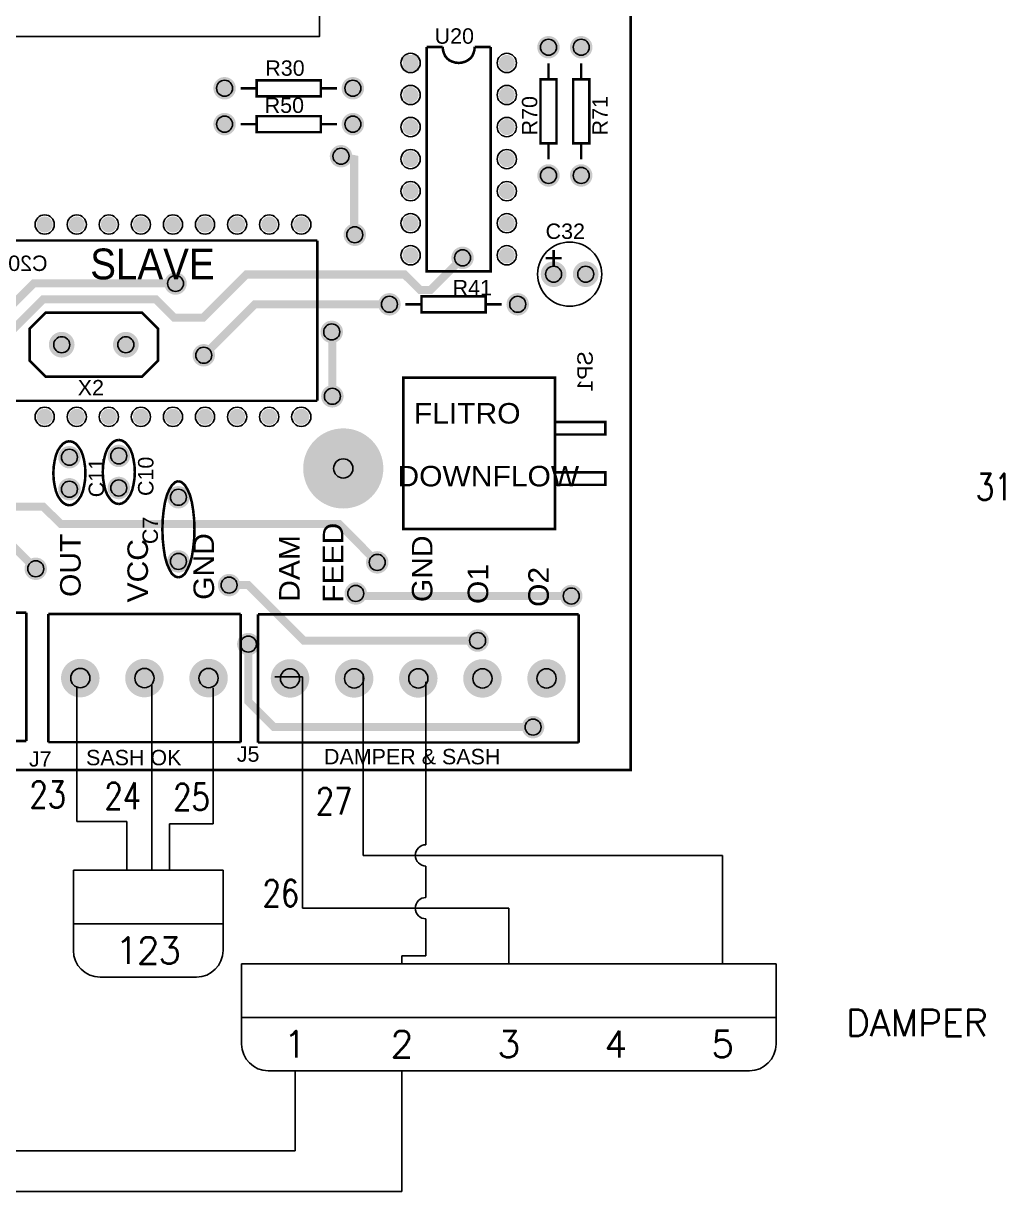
# Model space of a CAD drawing. Header units: inches. Extents: x 15 to 148, y 10 to 111.
# Drawn here: x 138.56 to 143.1, y 98.65 to 104.12 of the extents above; entities that cross this region are included whole.
import ezdxf
from ezdxf.enums import TextEntityAlignment as Align

# ---------------------------------------------------------------- set-up
doc = ezdxf.new("R2010")
doc.units = ezdxf.units.IN
doc.header["$MEASUREMENT"] = 0
for name, color, linetype in [('12632256', 7, 'Continuous'), ('BLK_12AWG', 7, 'Continuous'), ('MISC', 250, 'Continuous'), ('SYMS', 7, 'Continuous'), ('TAGS', 250, 'Continuous'), ('TERMS', 250, 'Continuous')]:
    doc.layers.add(name, color=color, linetype=linetype)
doc.layers.add('WIRENO', color=5, linetype='Continuous', true_color=0x0000ff)
doc.styles.add('WD', font='romans.shx')

# ---------------------------------------------------------------- blocks, each defined once
blk = doc.blocks.new('EPAD')
at = {"const_width": 0.5}
blk.add_lwpolyline([(-0.25, 0, 1), (0.25, 0, 1)], format="xyb", close=True, dxfattribs=at)
blk = doc.blocks.new('RPAD')
blk.add_trace([(-0.5, -0.5), (-0.5, 0.5), (0.5, -0.5), (0.5, 0.5)])
blk = doc.blocks.new('Tarjeta')
for points, const_width in [([(133.6854, 102.1532), (139.7294, 102.1532), (139.7294, 106.8212), (133.6854, 106.8212), (133.6854, 102.1532)], 0.008), ([(139.0934, 104.4092), (139.1434, 104.4092)], 0.008), ([(139.0934, 104.4092), (139.0934, 103.7092), (139.2934, 103.7092), (139.2934, 104.4092)], 0.008), ([(139.1934, 104.3592), (139.1834, 104.3602), (139.1734, 104.3632), (139.1644, 104.3672), (139.1574, 104.3732), (139.1514, 104.3802), (139.1474, 104.3892), (139.1444, 104.3992), (139.1434, 104.4092)], 0.008), ([(139.1934, 104.3592), (139.2034, 104.3602), (139.2134, 104.3632), (139.2214, 104.3672), (139.2294, 104.3732), (139.2354, 104.3802), (139.2394, 104.3892), (139.2424, 104.3992), (139.2434, 104.4092)], 0.008), ([(139.2434, 104.4092), (139.2934, 104.4092)], 0.008), ([(139.4734, 104.3082), (139.4734, 104.3582)], 0.008), ([(139.5754, 104.3582), (139.5754, 104.3082)], 0.008), ([(138.5634, 104.2552), (138.7634, 104.2552), (138.7634, 104.3052), (138.5634, 104.3052), (138.5634, 104.2552)], 0.008), ([(139.4484, 104.1082), (139.4984, 104.1082), (139.4984, 104.3082), (139.4484, 104.3082), (139.4484, 104.1082)], 0.008), ([(139.5504, 104.1082), (139.6004, 104.1082), (139.6004, 104.3082), (139.5504, 104.3082), (139.5504, 104.1082)], 0.008), ([(138.5634, 104.2802), (138.5134, 104.2802)], 0.008), ([(138.8134, 104.2802), (138.7634, 104.2802)], 0.008), ([(138.5134, 104.1682), (138.5634, 104.1682)], 0.008), ([(138.5634, 104.1432), (138.7634, 104.1432), (138.7634, 104.1932), (138.5634, 104.1932), (138.5634, 104.1432)], 0.008), ([(138.7634, 104.1682), (138.8134, 104.1682)], 0.008), ([(139.4734, 104.0582), (139.4734, 104.1082)], 0.008), ([(139.5754, 104.1082), (139.5754, 104.0582)], 0.008), ([(138.8264, 104.0682), (138.8674, 104.0592), (138.8674, 103.8232), (138.8694, 103.8232)], 0.025), ([(136.7524, 103.8052), (138.7524, 103.8052)], 0.008), ([(138.7524, 103.8052), (138.7524, 103.3052)], 0.008), ([(137.1554, 103.3762), (137.5244, 103.3762), (137.6554, 103.5072), (137.7824, 103.5072), (137.8984, 103.6222), (138.2484, 103.6222), (138.3064, 103.5642), (138.3964, 103.5642), (138.5314, 103.6992), (139.0244, 103.6992), (139.0724, 103.6512), (139.1054, 103.6512), (139.2054, 103.7512)], 0.025), ([(139.4894, 103.7752), (139.4894, 103.7252)], 0.008), ([(139.4644, 103.7502), (139.5144, 103.7502)], 0.008), ([(138.3104, 103.6712), (137.8684, 103.6712), (137.7694, 103.5722), (137.4774, 103.5722), (137.4334, 103.5282)], 0.025), ([(138.9774, 103.6062), (138.5574, 103.6062), (138.3984, 103.4472)], 0.025), ([(139.0774, 103.5812), (139.2774, 103.5812), (139.2774, 103.6312), (139.0774, 103.6312), (139.0774, 103.5812)], 0.008), ([(138.2054, 103.3802), (137.9054, 103.3802), (137.8554, 103.4302), (137.8554, 103.5302), (137.9054, 103.5802), (138.2054, 103.5802), (138.2554, 103.5302), (138.2554, 103.4302), (138.2054, 103.3802)], 0.008), ([(139.0274, 103.6062), (139.0774, 103.6062)], 0.008), ([(139.2774, 103.6062), (139.3274, 103.6062)], 0.008), ([(138.7994, 103.3192), (138.7994, 103.5182), (138.7974, 103.5202)], 0.025), ([(139.0204, 102.9052), (139.4934, 102.9052), (139.4934, 103.3772), (139.0204, 103.3772), (139.0204, 102.9052)], 0.008), ([(136.7524, 103.3052), (138.7524, 103.3052)], 0.008), ([(139.4934, 103.2002), (139.6504, 103.2002), (139.6504, 103.2392), (139.4934, 103.2392), (139.4934, 103.2002)], 0.008), ([(137.9794, 103.1792), (137.9694, 103.1772), (137.9594, 103.1712), (137.9514, 103.1622), (137.9434, 103.1502), (137.9374, 103.1352), (137.9334, 103.1182), (137.9304, 103.0992), (137.9294, 103.0792)], 0.008), ([(137.9794, 103.1792), (137.9894, 103.1772), (137.9994, 103.1712), (138.0074, 103.1622), (138.0154, 103.1502), (138.0214, 103.1352), (138.0254, 103.1182), (138.0284, 103.0992), (138.0294, 103.0792)], 0.008), ([(138.1334, 103.1832), (138.1234, 103.1812), (138.1134, 103.1752), (138.1054, 103.1662), (138.0974, 103.1542), (138.0914, 103.1392), (138.0874, 103.1222), (138.0844, 103.1032), (138.0834, 103.0832)], 0.008), ([(138.1334, 103.1832), (138.1434, 103.1812), (138.1534, 103.1752), (138.1614, 103.1662), (138.1694, 103.1542), (138.1754, 103.1392), (138.1794, 103.1222), (138.1824, 103.1032), (138.1834, 103.0832)], 0.008), ([(138.9394, 102.8012), (138.8204, 102.9212), (137.9524, 102.9212), (137.8974, 102.9752), (137.7354, 102.9752), (137.6214, 103.0902)], 0.025), ([(137.9794, 102.9792), (137.9694, 102.9812), (137.9594, 102.9872), (137.9514, 102.9962), (137.9434, 103.0082), (137.9374, 103.0232), (137.9334, 103.0402), (137.9304, 103.0592), (137.9294, 103.0792)], 0.008), ([(137.9794, 102.9792), (137.9894, 102.9812), (137.9994, 102.9872), (138.0074, 102.9962), (138.0154, 103.0082), (138.0214, 103.0232), (138.0254, 103.0402), (138.0284, 103.0592), (138.0294, 103.0792)], 0.008), ([(138.1334, 102.9832), (138.1234, 102.9852), (138.1134, 102.9912), (138.1054, 103.0002), (138.0974, 103.0122), (138.0914, 103.0272), (138.0874, 103.0442), (138.0844, 103.0632), (138.0834, 103.0832)], 0.008), ([(138.1334, 102.9832), (138.1434, 102.9852), (138.1534, 102.9912), (138.1614, 103.0002), (138.1694, 103.0122), (138.1754, 103.0272), (138.1794, 103.0442), (138.1824, 103.0632), (138.1834, 103.0832)], 0.008), ([(139.4934, 103.0432), (139.6504, 103.0432), (139.6504, 103.0822), (139.4934, 103.0822), (139.4934, 103.0432)], 0.008), ([(138.3194, 103.0542), (138.3144, 103.0532), (138.3094, 103.0512), (138.2994, 103.0422), (138.2914, 103.0292), (138.2834, 103.0112), (138.2774, 102.9882), (138.2734, 102.9632), (138.2704, 102.9352), (138.2694, 102.9042)], 0.008), ([(138.3194, 103.0542), (138.3244, 103.0532), (138.3294, 103.0512), (138.3394, 103.0422), (138.3474, 103.0292), (138.3554, 103.0112), (138.3614, 102.9882), (138.3654, 102.9632), (138.3684, 102.9352), (138.3694, 102.9042)], 0.008), ([(137.8744, 102.7812), (137.7544, 102.9012), (137.5764, 102.9012), (137.5084, 102.9692)], 0.025), ([(138.3194, 102.7542), (138.3094, 102.7572), (138.2994, 102.7652), (138.2914, 102.7792), (138.2834, 102.7972), (138.2774, 102.8192), (138.2734, 102.8452), (138.2704, 102.8732), (138.2694, 102.9042)], 0.008), ([(138.3194, 102.7542), (138.3294, 102.7572), (138.3394, 102.7652), (138.3474, 102.7792), (138.3554, 102.7972), (138.3614, 102.8192), (138.3654, 102.8452), (138.3684, 102.8732), (138.3694, 102.9042)], 0.008), ([(138.4774, 102.7302), (138.5374, 102.7302), (138.6504, 102.6172), (138.7104, 102.5572), (139.2524, 102.5572)], 0.025), ([(139.5444, 102.6962), (138.8804, 102.6962), (138.8724, 102.7042)], 0.025), ([(137.8454, 102.6442), (137.2454, 102.6442)], 0.008), ([(137.8454, 102.6442), (137.8454, 102.2442)], 0.008), ([(137.9134, 102.6402), (137.9134, 102.2402)], 0.008), ([(138.5134, 102.6402), (137.9134, 102.6402)], 0.008), ([(138.5134, 102.6402), (138.5134, 102.2402)], 0.008), ([(138.5674, 102.6392), (138.5674, 102.2392)], 0.008), ([(139.5674, 102.6392), (138.5674, 102.6392)], 0.008), ([(139.5674, 102.6392), (139.5674, 102.2392)], 0.008), ([(139.4254, 102.2872), (138.6174, 102.2872), (138.5374, 102.3672), (138.5374, 102.5462)], 0.025), ([(137.2454, 102.2442), (137.8454, 102.2442)], 0.008), ([(137.9134, 102.2402), (138.5134, 102.2402)], 0.008), ([(138.5674, 102.2392), (139.5674, 102.2392)], 0.008)]:
    blk.add_lwpolyline(points, dxfattribs=dict(const_width=const_width))
blk.add_lwpolyline([(136.6644, 104.4422), (138.7594, 104.4422), (138.7594, 104.7562), (136.6644, 104.7562), (136.6644, 104.4422)])
for centre, radius in [((139.4734, 104.4082), 0.025), ((139.5754, 104.4082), 0.025), ((139.0434, 104.3592), 0.03), ((139.3434, 104.3592), 0.03), ((138.4634, 104.2802), 0.025), ((138.8634, 104.2802), 0.025), ((139.0434, 104.2592), 0.03), ((139.3434, 104.2592), 0.03), ((138.4634, 104.1682), 0.025), ((138.8634, 104.1682), 0.025), ((139.0434, 104.1592), 0.03), ((139.3434, 104.1592), 0.03), ((138.8264, 104.0682), 0.025), ((139.0434, 104.0592), 0.03), ((139.3434, 104.0592), 0.03), ((139.4734, 104.0082), 0.025), ((139.5754, 104.0082), 0.025), ((139.0434, 103.9592), 0.03), ((139.3434, 103.9592), 0.03), ((137.9024, 103.8552), 0.03), ((138.0024, 103.8552), 0.03), ((138.1024, 103.8552), 0.03), ((138.2024, 103.8552), 0.03), ((138.3024, 103.8552), 0.03), ((138.4024, 103.8552), 0.03), ((138.5024, 103.8552), 0.03), ((138.6024, 103.8552), 0.03), ((138.7024, 103.8552), 0.03), ((139.0434, 103.8592), 0.03), ((139.3434, 103.8592), 0.03), ((138.8694, 103.8232), 0.025), ((139.0434, 103.7592), 0.03), ((139.2054, 103.7512), 0.025), ((139.3434, 103.7592), 0.03), ((139.4894, 103.7002), 0.025), ((139.5894, 103.7002), 0.025), ((138.3104, 103.6712), 0.025), ((138.9774, 103.6062), 0.025), ((139.3774, 103.6062), 0.025), ((138.7974, 103.5202), 0.025), ((137.9554, 103.4802), 0.025), ((138.1554, 103.4802), 0.025), ((138.3984, 103.4472), 0.025), ((138.7994, 103.3192), 0.025), ((137.9024, 103.2552), 0.03), ((138.0024, 103.2552), 0.03), ((138.1024, 103.2552), 0.03), ((138.2024, 103.2552), 0.03), ((138.3024, 103.2552), 0.03), ((138.4024, 103.2552), 0.03), ((138.5024, 103.2552), 0.03), ((138.6024, 103.2552), 0.03), ((138.7024, 103.2552), 0.03), ((137.9794, 103.1292), 0.025), ((138.1334, 103.1332), 0.025), ((138.8334, 103.0942), 0.03), ((137.9794, 103.0292), 0.025), ((138.1334, 103.0332), 0.025), ((138.3194, 103.0042), 0.025), ((138.3194, 102.8042), 0.025), ((138.9394, 102.8012), 0.025), ((137.8744, 102.7812), 0.025), ((138.4774, 102.7302), 0.025), ((138.8724, 102.7042), 0.025), ((139.5444, 102.6962), 0.025), ((138.5374, 102.5462), 0.025), ((139.2524, 102.5572), 0.025), ((138.0134, 102.4402), 0.03), ((138.2134, 102.4402), 0.03), ((138.4134, 102.4402), 0.03), ((138.6674, 102.4392), 0.03), ((138.8674, 102.4392), 0.03), ((139.0674, 102.4392), 0.03), ((139.2674, 102.4392), 0.03), ((139.4674, 102.4392), 0.03), ((139.4254, 102.2872), 0.025)]:
    blk.add_circle(centre, radius)
at = {"layer": '12632256'}
blk.add_circle((139.5394, 103.7002), 0.1, dxfattribs=at)
for p, xscale, yscale in [((139.4734, 104.4082), 0.07, 0.07), ((139.5754, 104.4082), 0.07, 0.07), ((139.3434, 104.3592), 0.05, 0.05), ((138.4634, 104.2802), 0.07, 0.07), ((138.8634, 104.2802), 0.07, 0.07), ((139.0434, 104.2592), 0.05, 0.05), ((139.3434, 104.2592), 0.05, 0.05), ((138.4634, 104.1682), 0.07, 0.07), ((138.8634, 104.1682), 0.07, 0.07), ((139.0434, 104.1592), 0.05, 0.05), ((139.3434, 104.1592), 0.05, 0.05), ((138.8264, 104.0682), 0.07, 0.07), ((139.0434, 104.0592), 0.05, 0.05), ((139.3434, 104.0592), 0.05, 0.05), ((139.4734, 104.0082), 0.07, 0.07), ((139.5754, 104.0082), 0.07, 0.07), ((139.0434, 103.9592), 0.05, 0.05), ((139.3434, 103.9592), 0.05, 0.05), ((137.9024, 103.8552), 0.05, 0.05), ((138.0024, 103.8552), 0.05, 0.05), ((138.1024, 103.8552), 0.05, 0.05), ((138.2024, 103.8552), 0.05, 0.05), ((138.3024, 103.8552), 0.05, 0.05), ((138.4024, 103.8552), 0.05, 0.05), ((138.5024, 103.8552), 0.05, 0.05), ((138.6024, 103.8552), 0.05, 0.05), ((138.7024, 103.8552), 0.05, 0.05), ((139.0434, 103.8592), 0.05, 0.05), ((139.3434, 103.8592), 0.05, 0.05), ((138.8694, 103.8232), 0.07, 0.07), ((139.0434, 103.7592), 0.05, 0.05), ((139.2054, 103.7512), 0.07, 0.07), ((139.3434, 103.7592), 0.05, 0.05), ((139.4894, 103.7002), 0.08, 0.08), ((139.5894, 103.7002), 0.08, 0.08), ((138.3104, 103.6712), 0.07, 0.07), ((138.9774, 103.6062), 0.07, 0.07), ((139.3774, 103.6062), 0.07, 0.07), ((138.7974, 103.5202), 0.07, 0.07), ((137.9554, 103.4802), 0.08, 0.08), ((138.1554, 103.4802), 0.08, 0.08), ((138.3984, 103.4472), 0.07, 0.07), ((138.7994, 103.3192), 0.07, 0.07), ((137.9024, 103.2552), 0.05, 0.05), ((138.0024, 103.2552), 0.05, 0.05), ((138.1024, 103.2552), 0.05, 0.05), ((138.2024, 103.2552), 0.05, 0.05), ((138.3024, 103.2552), 0.05, 0.05), ((138.4024, 103.2552), 0.05, 0.05), ((138.5024, 103.2552), 0.05, 0.05), ((138.6024, 103.2552), 0.05, 0.05), ((138.7024, 103.2552), 0.05, 0.05), ((138.8334, 103.0942), 0.25, 0.25), ((137.9794, 103.1292), 0.07, 0.07), ((138.1334, 103.1332), 0.07, 0.07), ((138.1334, 103.0332), 0.07, 0.07), ((137.9794, 103.0292), 0.07, 0.07), ((138.3194, 103.0042), 0.07, 0.07), ((137.8744, 102.7812), 0.07, 0.07), ((138.3194, 102.8042), 0.07, 0.07), ((138.9394, 102.8012), 0.07, 0.07), ((138.4774, 102.7302), 0.07, 0.07), ((138.8724, 102.7042), 0.07, 0.07), ((139.5444, 102.6962), 0.07, 0.07), ((138.5374, 102.5462), 0.07, 0.07), ((139.2524, 102.5572), 0.07, 0.07), ((138.0134, 102.4402), 0.12, 0.12), ((138.2134, 102.4402), 0.12, 0.12), ((138.4134, 102.4402), 0.12, 0.12), ((138.6674, 102.4392), 0.12, 0.12), ((138.8674, 102.4392), 0.12, 0.12), ((139.0674, 102.4392), 0.12, 0.12), ((139.2674, 102.4392), 0.12, 0.12), ((139.4674, 102.4392), 0.12, 0.12), ((139.4254, 102.2872), 0.07, 0.07)]:
    blk.add_blockref('EPAD', p, dxfattribs=dict(xscale=xscale, yscale=yscale))
at = {"xscale": 0.05, "yscale": 0.05, "rotation": 270}
blk.add_blockref('RPAD', (139.0434, 104.3592), dxfattribs=at)
at = {"layer": '12632256'}
for s, height, width, p in [('U20', 0.048, 1.041667, (139.1184, 104.4192)), ('R30', 0.048, 1.041667, (138.5904, 104.3192)), ('R50', 0.048, 1.041667, (138.5884, 104.2032)), ('C32', 0.048, 1.041667, (139.4644, 103.8102)), ('SLAVE', 0.096, 0.9375, (138.0444, 103.6842)), ('R41', 0.048, 1.041667, (139.1744, 103.6342)), ('X2', 0.048, 1.041667, (138.0054, 103.3222)), ('FLITRO', 0.064, 1.09375, (139.0534, 103.2342)), ('DOWNFLOW', 0.064, 1.09375, (139.0024, 103.0382)), ('J7', 0.048, 1.041667, (137.8534, 102.1642)), ('SASH OK', 0.048, 1.041667, (138.0314, 102.1682)), ('J5', 0.048, 1.041667, (138.5014, 102.1792)), ('DAMPER & SASH', 0.048, 1.041667, (138.7734, 102.1712))]:
    blk.add_text(s, height=height, dxfattribs=dict(at, width=width)).set_placement(p)
for s, height, width, p in [('R70', 0.048, 1.041667, (139.4384, 104.1332)), ('R71', 0.048, 1.041667, (139.6584, 104.1332)), ('C11', 0.048, 1.041667, (138.0874, 103.0042)), ('C10', 0.048, 1.041667, (138.2414, 103.0082)), ('C7', 0.048, 1.041667, (138.2554, 102.8582)), ('OUT', 0.064, 1.09375, (138.0144, 102.6932)), ('GND', 0.064, 1.09375, (138.4304, 102.6842)), ('FEED', 0.064, 1.09375, (138.8334, 102.6752)), ('VCC', 0.064, 1.09375, (138.2244, 102.6762)), ('DAM', 0.064, 1.09375, (138.6974, 102.6782)), ('GND', 0.064, 1.09375, (139.1114, 102.6772)), ('O1', 0.064, 1.09375, (139.2854, 102.6712)), ('O2', 0.064, 1.09375, (139.4744, 102.6622))]:
    blk.add_text(s, height=height, rotation=90, dxfattribs=dict(at, width=width)).set_placement(p)
at = {"layer": '12632256', "text_generation_flag": 2, "width": 1.041667}
blk.add_text('C20', height=0.048, dxfattribs=at).set_placement((137.9114, 103.7102))
blk.add_text('SP1', height=0.048, rotation=90, dxfattribs=at).set_placement((139.6114, 103.4602))
blk = doc.blocks.new('VCN1_1PJ_C478')
at = {"layer": 'SYMS'}
for p, q in [((-0.25, 0.25), (-0.25, -0.125)), ((2.25, 0.25), (-0.25, 0.25)), ((2.25, -0.125), (2.25, 0.25)), ((-0.25, 0), (2.25, 0)), ((-0.125, -0.25), (2.125, -0.25))]:
    blk.add_line(p, q, dxfattribs=at)
for centre, start, end in [((-0.125, -0.125), 180, 270), ((2.125, -0.125), 270, 360)]:
    blk.add_arc(centre, 0.125, start, end, dxfattribs=at)
at = {"layer": 'BLK_12AWG', "style": 'WD', "flags": 1}
blk.add_attdef('WD_JUMPERS', (0, 0), '', height=0.01, dxfattribs=at)
at = {"layer": 'SYMS', "linetype": 'Continuous', "style": 'WD', "flags": 8}
for tag, p in [('TERMDESC01J', (-0.05, 0.35)), ('TERMDESC02J', (0.45, 0.35)), ('TERMDESC03J', (0.95, 0.35)), ('TERMDESC04J', (1.45, 0.35)), ('TERMDESC05J', (1.95, 0.35))]:
    blk.add_attdef(tag, p, '', height=0.1, rotation=90, dxfattribs=at)
for tag, p in [('X2WIRE01J', (0.05, 0.35)), ('X2WIRE02J', (0.55, 0.35)), ('X2WIRE03J', (1.05, 0.35)), ('X2WIRE04J', (1.55, 0.35)), ('X2WIRE05J', (2.05, 0.35))]:
    blk.add_attdef(tag, text='', height=0.1, rotation=90, dxfattribs=at).set_placement(p, align=Align.TOP_LEFT)
at = {"layer": 'SYMS', "style": 'WD', "width": 0.7}
for tag, p in [('INST', (-0.3812, 0.8123)), ('LOC', (-0.3812, 0.6427)), ('DESC1', (-0.375, 0.4687)), ('DESC2', (-0.375, 0.2875)), ('DESC3', (-0.375, 0.1125)), ('XREF', (-0.375, -0.2375))]:
    blk.add_attdef(tag, text='', height=0.125, dxfattribs=at).set_placement(p, align=Align.RIGHT)
at = {"layer": 'SYMS', "style": 'WD'}
for tag, p, flags in [('ACE_FLAG', (-0.2071, 0.4342), 9), ('FAMILY', (-0.1942, 0.4074), 9), ('X2TERM01J', (0, 0.25), 1), ('X2TERM02J', (0.5, 0.25), 1), ('X2TERM03J', (1, 0.25), 1), ('X2TERM04J', (1.5, 0.25), 1), ('X2TERM05J', (2, 0.25), 1), ('WDBLKNAM', (0.175, 0.125), 9), ('GENDER', (0.1093, 0.0795), 9), ('X1LINK', (2.375, 0), 1), ('X8TERM01P', (0, -0.25), 1), ('X8TERM02P', (0.5, -0.25), 1), ('X8TERM03P', (1, -0.25), 1), ('X8TERM04P', (1.5, -0.25), 1), ('X8TERM05P', (2, -0.25), 1)]:
    blk.add_attdef(tag, p, '', height=0.01, dxfattribs=dict(at, flags=flags))
at = {"layer": 'SYMS', "linetype": 'Continuous', "style": 'WD', "flags": 9}
for tag, p in [('MFG', (-0.1711, 0.3438)), ('CAT', (-0.1692, 0.3632)), ('ASSYCODE', (-0.1875, 0.3125))]:
    blk.add_attdef(tag, text='', height=0.01, dxfattribs=at).set_placement(p, align=Align.CENTER)
at = {"layer": 'SYMS', "color": 7, "style": 'WD'}
for tag, p in [('X2_TINY_DOT_DONT_REMOVE_01J', (0, 0.25)), ('X2_TINY_DOT_DONT_REMOVE_02J', (0.5, 0.25)), ('X2_TINY_DOT_DONT_REMOVE_03J', (1, 0.25)), ('X2_TINY_DOT_DONT_REMOVE_04J', (1.5, 0.25)), ('X2_TINY_DOT_DONT_REMOVE_05J', (2, 0.25)), ('X8_TINY_DOT_DONT_REMOVE_01P', (0, -0.25)), ('X8_TINY_DOT_DONT_REMOVE_02P', (0.5, -0.25)), ('X8_TINY_DOT_DONT_REMOVE_03P', (1, -0.25)), ('X8_TINY_DOT_DONT_REMOVE_04P', (1.5, -0.25)), ('X8_TINY_DOT_DONT_REMOVE_05P', (2, -0.25))]:
    blk.add_attdef(tag, p, '', height=0.0001, dxfattribs=at)
at = {"layer": 'SYMS', "linetype": 'Continuous', "style": 'WD'}
for tag, flags, p in [('TERM01J', 9, (0, 0.125)), ('TERM02J', 9, (0.5, 0.125)), ('TERM03J', 9, (1, 0.125)), ('TERM04J', 9, (1.5, 0.125)), ('TERM05J', 9, (2, 0.125)), ('TERM01P', 8, (0, -0.125)), ('TERM02P', 8, (0.5, -0.125)), ('TERM03P', 8, (1, -0.125)), ('TERM04P', 8, (1.5, -0.125)), ('TERM05P', 8, (2, -0.125))]:
    blk.add_attdef(tag, text='', height=0.125, dxfattribs=dict(at, flags=flags)).set_placement(p, align=Align.MIDDLE_CENTER)
at = {"layer": 'SYMS', "style": 'WD'}
blk.add_attdef('TAG1', text='', height=0.125, dxfattribs=at).set_placement((-0.375, -0.0625), align=Align.RIGHT)
at = {"layer": 'SYMS', "linetype": 'Continuous', "style": 'WD', "flags": 8}
for tag, p in [('TERMDESC01P', (-0.05, -0.35)), ('TERMDESC02P', (0.45, -0.35)), ('TERMDESC03P', (0.95, -0.35)), ('TERMDESC04P', (1.45, -0.35)), ('TERMDESC05P', (1.95, -0.35))]:
    blk.add_attdef(tag, text='', height=0.1, rotation=90, dxfattribs=at).set_placement(p, align=Align.RIGHT)
for tag, p in [('X8WIRE01P', (0.05, -0.35)), ('X8WIRE02P', (0.55, -0.35)), ('X8WIRE03P', (1.05, -0.35)), ('X8WIRE04P', (1.55, -0.35)), ('X8WIRE05P', (2.05, -0.35))]:
    blk.add_attdef(tag, text='', height=0.1, rotation=90, dxfattribs=at).set_placement(p, align=Align.TOP_RIGHT)
blk = doc.blocks.new('VCN1_1PJ_CB92')
at = {"layer": 'SYMS'}
for p, q in [((-0.25, 0.25), (-0.25, -0.125)), ((0.45, 0.25), (-0.25, 0.25)), ((0.45, -0.125), (0.45, 0.25)), ((-0.25, 0), (0.45, 0)), ((-0.125, -0.25), (0.325, -0.25))]:
    blk.add_line(p, q, dxfattribs=at)
for centre, start, end in [((-0.125, -0.125), 180, 270), ((0.325, -0.125), 270, 0)]:
    blk.add_arc(centre, 0.125, start, end, dxfattribs=at)
at = {"layer": 'BLK_12AWG', "style": 'WD', "flags": 1}
blk.add_attdef('WD_JUMPERS', (0, 0), '', height=0.01, dxfattribs=at)
at = {"layer": 'SYMS', "linetype": 'Continuous', "style": 'WD', "flags": 8}
for tag, p in [('TERMDESC01J', (-0.05, 0.35)), ('TERMDESC02J', (0.05, 0.35)), ('TERMDESC03J', (0.15, 0.35))]:
    blk.add_attdef(tag, p, '', height=0.1, rotation=90, dxfattribs=at)
for tag, p in [('X2WIRE01J', (0.05, 0.35)), ('X2WIRE02J', (0.15, 0.35)), ('X2WIRE03J', (0.25, 0.35))]:
    blk.add_attdef(tag, text='', height=0.1, rotation=90, dxfattribs=at).set_placement(p, align=Align.TOP_LEFT)
at = {"layer": 'SYMS', "style": 'WD', "width": 0.7}
for tag, p in [('INST', (-0.3812, 0.8123)), ('LOC', (-0.3812, 0.6427)), ('DESC1', (-0.375, 0.4687)), ('DESC2', (-0.375, 0.2875)), ('DESC3', (-0.375, 0.1125)), ('XREF', (-0.375, -0.2375))]:
    blk.add_attdef(tag, text='', height=0.125, dxfattribs=at).set_placement(p, align=Align.RIGHT)
at = {"layer": 'SYMS', "style": 'WD'}
for tag, p, flags in [('ACE_FLAG', (-0.2071, 0.4342), 9), ('FAMILY', (-0.1942, 0.4074), 9), ('X2TERM01J', (0, 0.25), 1), ('X2TERM02J', (0.1, 0.25), 1), ('X2TERM03J', (0.2, 0.25), 1), ('WDBLKNAM', (0.175, 0.125), 9), ('GENDER', (0.1093, 0.0795), 9), ('X1LINK', (0.575, 0), 1), ('X8TERM01P', (0, -0.25), 1), ('X8TERM02P', (0.1, -0.25), 1), ('X8TERM03P', (0.2, -0.25), 1)]:
    blk.add_attdef(tag, p, '', height=0.01, dxfattribs=dict(at, flags=flags))
at = {"layer": 'SYMS', "linetype": 'Continuous', "style": 'WD', "flags": 9}
for tag, p in [('MFG', (-0.1711, 0.3438)), ('CAT', (-0.1692, 0.3632)), ('ASSYCODE', (-0.1875, 0.3125))]:
    blk.add_attdef(tag, text='', height=0.01, dxfattribs=at).set_placement(p, align=Align.CENTER)
at = {"layer": 'SYMS', "color": 7, "style": 'WD'}
for tag, p in [('X2_TINY_DOT_DONT_REMOVE_01J', (0, 0.25)), ('X2_TINY_DOT_DONT_REMOVE_02J', (0.1, 0.25)), ('X2_TINY_DOT_DONT_REMOVE_03J', (0.2, 0.25)), ('X8_TINY_DOT_DONT_REMOVE_01P', (0, -0.25)), ('X8_TINY_DOT_DONT_REMOVE_02P', (0.1, -0.25)), ('X8_TINY_DOT_DONT_REMOVE_03P', (0.2, -0.25))]:
    blk.add_attdef(tag, p, '', height=0.0001, dxfattribs=at)
at = {"layer": 'SYMS', "linetype": 'Continuous', "style": 'WD'}
for tag, flags, p in [('TERM01J', 9, (0, 0.125)), ('TERM02J', 9, (0.1, 0.125)), ('TERM03J', 9, (0.2, 0.125)), ('TERM01P', 8, (0, -0.125)), ('TERM02P', 8, (0.1, -0.125)), ('TERM03P', 8, (0.2, -0.125))]:
    blk.add_attdef(tag, text='', height=0.125, dxfattribs=dict(at, flags=flags)).set_placement(p, align=Align.MIDDLE_CENTER)
at = {"layer": 'SYMS', "style": 'WD'}
blk.add_attdef('TAG1', text='', height=0.125, dxfattribs=at).set_placement((-0.375, -0.0625), align=Align.RIGHT)
at = {"layer": 'SYMS', "linetype": 'Continuous', "style": 'WD', "flags": 8}
for tag, p in [('TERMDESC01P', (-0.05, -0.35)), ('TERMDESC02P', (0.05, -0.35)), ('TERMDESC03P', (0.15, -0.35))]:
    blk.add_attdef(tag, text='', height=0.1, rotation=90, dxfattribs=at).set_placement(p, align=Align.RIGHT)
for tag, p in [('X8WIRE01P', (0.05, -0.35)), ('X8WIRE02P', (0.15, -0.35)), ('X8WIRE03P', (0.25, -0.35))]:
    blk.add_attdef(tag, text='', height=0.1, rotation=90, dxfattribs=at).set_placement(p, align=Align.TOP_RIGHT)
blk = doc.blocks.new('WD_WNV')
at = {"linetype": 'Continuous', "style": 'WD', "width": 0.8}
blk.add_attdef('WIRENO', text='', height=0.125, dxfattribs=at).set_placement((-0.05, 0), align=Align.MIDDLE_RIGHT)
at = {"style": 'WD', "flags": 1}
for tag, p in [('W01USER', (-0.0625, 0.0938)), ('W02USER', (-0.0625, 0.0859)), ('W03USER', (-0.0625, 0.0781)), ('W04USER', (-0.0625, 0.0703)), ('W05USER', (-0.0625, 0.0625)), ('W06USER', (-0.0625, 0.0547)), ('W07USER', (-0.0625, 0.0469)), ('W08USER', (-0.0625, 0.0391)), ('W09USER', (-0.0625, 0.0312)), ('W10USER', (-0.0625, 0.0234))]:
    blk.add_attdef(tag, text='', height=0.005, dxfattribs=at).set_placement(p, align=Align.CENTER)
blk = doc.blocks.new('WD_WNH')
at = {"linetype": 'Continuous', "style": 'WD', "width": 0.8}
blk.add_attdef('WIRENO', text='', height=0.125, dxfattribs=at).set_placement((0, 0.0625), align=Align.CENTER)
at = {"style": 'WD', "flags": 1}
for tag, p in [('W01USER', (0, 0.0781)), ('W02USER', (0, 0.0703)), ('W03USER', (0, 0.0625)), ('W04USER', (0, 0.0547)), ('W05USER', (0, 0.0469)), ('W06USER', (0, 0.0391)), ('W07USER', (0, 0.0312)), ('W08USER', (0, 0.0234)), ('W09USER', (0, 0.0156)), ('W10USER', (0, 0.0078))]:
    blk.add_attdef(tag, text='', height=0.005, dxfattribs=at).set_placement(p, align=Align.CENTER)

msp = doc.modelspace()

# ---------------------------------------------------------------- linework, layer by layer
at = {"layer": 'BLK_12AWG'}
for p, q in [((139.863, 101.0576), (139.7335, 101.0576)), ((139.863, 99.9755), (139.863, 101.0576)), ((140.1456, 100.2225), (140.1456, 101.0694)), ((140.4399, 100.2725), (140.4399, 101.0341)), ((138.8063, 101.0103), (138.8063, 100.3816)), ((139.1568, 101.0225), (139.1568, 100.1529)), ((139.445, 100.3709), (139.445, 101.0069)), ((138.8063, 100.3816), (139.0408, 100.3816)), ((139.0408, 100.3816), (139.0408, 100.1529)), ((139.2408, 100.1529), (139.2408, 100.3709)), ((139.2408, 100.3709), (139.445, 100.3709)), ((141.8274, 100.2225), (140.1456, 100.2225)), ((141.8274, 99.7146), (141.8274, 100.2225)), ((140.4399, 100.0255), (140.4399, 100.1725)), ((140.8274, 99.9755), (139.863, 99.9755)), ((140.8274, 99.7146), (140.8274, 99.9755)), ((140.4399, 99.7521), (140.4399, 99.9255)), ((140.3274, 99.7146), (140.3274, 99.7521)), ((140.3274, 99.7521), (140.4399, 99.7521)), ((139.8274, 99.2146), (139.8274, 98.8393)), ((140.3274, 99.2146), (140.3274, 98.6491)), ((139.8274, 98.8393), (131.8673, 98.8393)), ((131.1672, 98.6491), (140.2992, 98.6491)), ((140.3274, 98.6491), (140.2992, 98.6491))]:
    msp.add_line(p, q, dxfattribs=at)
for centre in [(140.4399, 100.2225), (140.4399, 99.9755)]:
    msp.add_arc(centre, 0.05, 90, 270, dxfattribs=at)

# ---------------------------------------------------------------- block references
at = {"layer": 'BLK_12AWG', "xscale": 1.5, "yscale": 1.5, "zscale": 1.5}
msp.add_blockref('Tarjeta', (-68.1972, -52.6081), dxfattribs=at)
at = {"layer": 'BLK_12AWG'}
ref = msp.add_blockref('VCN1_1PJ_CB92', (139.0408, 99.9029), dxfattribs=at)
ref.add_attrib('X8_TINY_DOT_DONT_REMOVE_01P', '.', (139.0408, 99.6529), dxfattribs={"layer": 'MISC', "color": 7, "height": 0.0001, "style": 'WD'})
ref.add_attrib('X2_TINY_DOT_DONT_REMOVE_01J', '.', (139.0408, 100.1529), dxfattribs={"layer": 'MISC', "color": 7, "height": 0.0001, "style": 'WD'})
ref.add_attrib('TERM01P', '1', dxfattribs={"layer": 'TERMS', "linetype": 'Continuous', "height": 0.125, "style": 'WD', "flags": 8}).set_placement((139.0408, 99.7779), align=Align.MIDDLE_CENTER)
ref.add_attrib('X8_TINY_DOT_DONT_REMOVE_02P', '.', (139.1408, 99.6529), dxfattribs={"layer": 'MISC', "color": 7, "height": 0.0001, "style": 'WD'})
ref.add_attrib('X2_TINY_DOT_DONT_REMOVE_02J', '.', (139.1408, 100.1529), dxfattribs={"layer": 'MISC', "color": 7, "height": 0.0001, "style": 'WD'})
ref.add_attrib('TERM02P', '2', dxfattribs={"layer": 'TERMS', "linetype": 'Continuous', "height": 0.125, "style": 'WD', "flags": 8}).set_placement((139.1408, 99.7779), align=Align.MIDDLE_CENTER)
ref.add_attrib('X8_TINY_DOT_DONT_REMOVE_03P', '.', (139.2408, 99.6529), dxfattribs={"layer": 'MISC', "color": 7, "height": 0.0001, "style": 'WD'})
ref.add_attrib('X2_TINY_DOT_DONT_REMOVE_03J', '.', (139.2408, 100.1529), dxfattribs={"layer": 'MISC', "color": 7, "height": 0.0001, "style": 'WD'})
ref.add_attrib('TERM03P', '3', dxfattribs={"layer": 'TERMS', "linetype": 'Continuous', "height": 0.125, "style": 'WD', "flags": 8}).set_placement((139.2408, 99.7779), align=Align.MIDDLE_CENTER)
ref = msp.add_blockref('VCN1_1PJ_C478', (139.8274, 99.4646), dxfattribs=at)
ref.add_attrib('TAG1', 'DAMPER', dxfattribs={"layer": 'TAGS', "height": 0.125, "style": 'WD'}).set_placement((143.0677, 99.377), align=Align.RIGHT)
ref.add_attrib('X8_TINY_DOT_DONT_REMOVE_01P', '.', (139.8274, 99.2146), dxfattribs={"layer": 'MISC', "color": 7, "height": 0.0001, "style": 'WD'})
ref.add_attrib('X2_TINY_DOT_DONT_REMOVE_01J', '.', (139.8274, 99.7146), dxfattribs={"layer": 'MISC', "color": 7, "height": 0.0001, "style": 'WD'})
ref.add_attrib('TERM01P', '1', dxfattribs={"layer": 'TERMS', "linetype": 'Continuous', "height": 0.125, "style": 'WD', "flags": 8}).set_placement((139.8274, 99.3396), align=Align.MIDDLE_CENTER)
ref.add_attrib('X8_TINY_DOT_DONT_REMOVE_02P', '.', (140.3274, 99.2146), dxfattribs={"layer": 'MISC', "color": 7, "height": 0.0001, "style": 'WD'})
ref.add_attrib('X2_TINY_DOT_DONT_REMOVE_02J', '.', (140.3274, 99.7146), dxfattribs={"layer": 'MISC', "color": 7, "height": 0.0001, "style": 'WD'})
ref.add_attrib('TERM02P', '2', dxfattribs={"layer": 'TERMS', "linetype": 'Continuous', "height": 0.125, "style": 'WD', "flags": 8}).set_placement((140.3274, 99.3396), align=Align.MIDDLE_CENTER)
ref.add_attrib('X8_TINY_DOT_DONT_REMOVE_03P', '.', (140.8274, 99.2146), dxfattribs={"layer": 'MISC', "color": 7, "height": 0.0001, "style": 'WD'})
ref.add_attrib('X2_TINY_DOT_DONT_REMOVE_03J', '.', (140.8274, 99.7146), dxfattribs={"layer": 'MISC', "color": 7, "height": 0.0001, "style": 'WD'})
ref.add_attrib('TERM03P', '3', dxfattribs={"layer": 'TERMS', "linetype": 'Continuous', "height": 0.125, "style": 'WD', "flags": 8}).set_placement((140.8274, 99.3396), align=Align.MIDDLE_CENTER)
ref.add_attrib('X8_TINY_DOT_DONT_REMOVE_04P', '.', (141.3274, 99.2146), dxfattribs={"layer": 'MISC', "color": 7, "height": 0.0001, "style": 'WD'})
ref.add_attrib('X2_TINY_DOT_DONT_REMOVE_04J', '.', (141.3274, 99.7146), dxfattribs={"layer": 'MISC', "color": 7, "height": 0.0001, "style": 'WD'})
ref.add_attrib('TERM04P', '4', dxfattribs={"layer": 'TERMS', "linetype": 'Continuous', "height": 0.125, "style": 'WD', "flags": 8}).set_placement((141.3274, 99.3396), align=Align.MIDDLE_CENTER)
ref.add_attrib('X8_TINY_DOT_DONT_REMOVE_05P', '.', (141.8274, 99.2146), dxfattribs={"layer": 'MISC', "color": 7, "height": 0.0001, "style": 'WD'})
ref.add_attrib('X2_TINY_DOT_DONT_REMOVE_05J', '.', (141.8274, 99.7146), dxfattribs={"layer": 'MISC', "color": 7, "height": 0.0001, "style": 'WD'})
ref.add_attrib('TERM05P', '5', dxfattribs={"layer": 'TERMS', "linetype": 'Continuous', "height": 0.125, "style": 'WD', "flags": 8}).set_placement((141.8274, 99.3396), align=Align.MIDDLE_CENTER)
at = {"layer": 'WIRENO'}
ref = msp.add_blockref('WD_WNV', (143.2334, 101.947), dxfattribs=at)
ref.add_attrib('WIRENO', '31', dxfattribs={"linetype": 'Continuous', "height": 0.125, "style": 'WD', "width": 0.8}).set_placement((143.1834, 101.947), align=Align.MIDDLE_RIGHT)
ref = msp.add_blockref('WD_WNV', (138.8063, 100.5073), dxfattribs=at)
ref.add_attrib('WIRENO', '23', dxfattribs={"linetype": 'Continuous', "height": 0.125, "style": 'WD', "width": 0.8}).set_placement((138.7563, 100.5073), align=Align.MIDDLE_RIGHT)
ref = msp.add_blockref('WD_WNV', (139.1568, 100.5007), dxfattribs=at)
ref.add_attrib('WIRENO', '24', dxfattribs={"linetype": 'Continuous', "height": 0.125, "style": 'WD', "width": 0.8}).set_placement((139.1068, 100.5007), align=Align.MIDDLE_RIGHT)
ref = msp.add_blockref('WD_WNH', (139.3429, 100.3709), dxfattribs=at)
ref.add_attrib('WIRENO', '25', dxfattribs={"linetype": 'Continuous', "height": 0.125, "style": 'WD', "width": 0.8}).set_placement((139.3429, 100.4334), align=Align.CENTER)
ref = msp.add_blockref('WD_WNV', (140.1456, 100.4766), dxfattribs=at)
ref.add_attrib('WIRENO', '27', dxfattribs={"linetype": 'Continuous', "height": 0.125, "style": 'WD', "width": 0.8}).set_placement((140.0956, 100.4766), align=Align.MIDDLE_RIGHT)
ref = msp.add_blockref('WD_WNH', (139.7983, 101.0576), dxfattribs=at)
ref.add_attrib('WIRENO', '26', dxfattribs={"linetype": 'Continuous', "height": 0.125, "style": 'WD', "width": 0.8}).set_placement((139.7606, 99.9836), align=Align.CENTER)

doc.saveas('drawing.dxf')
